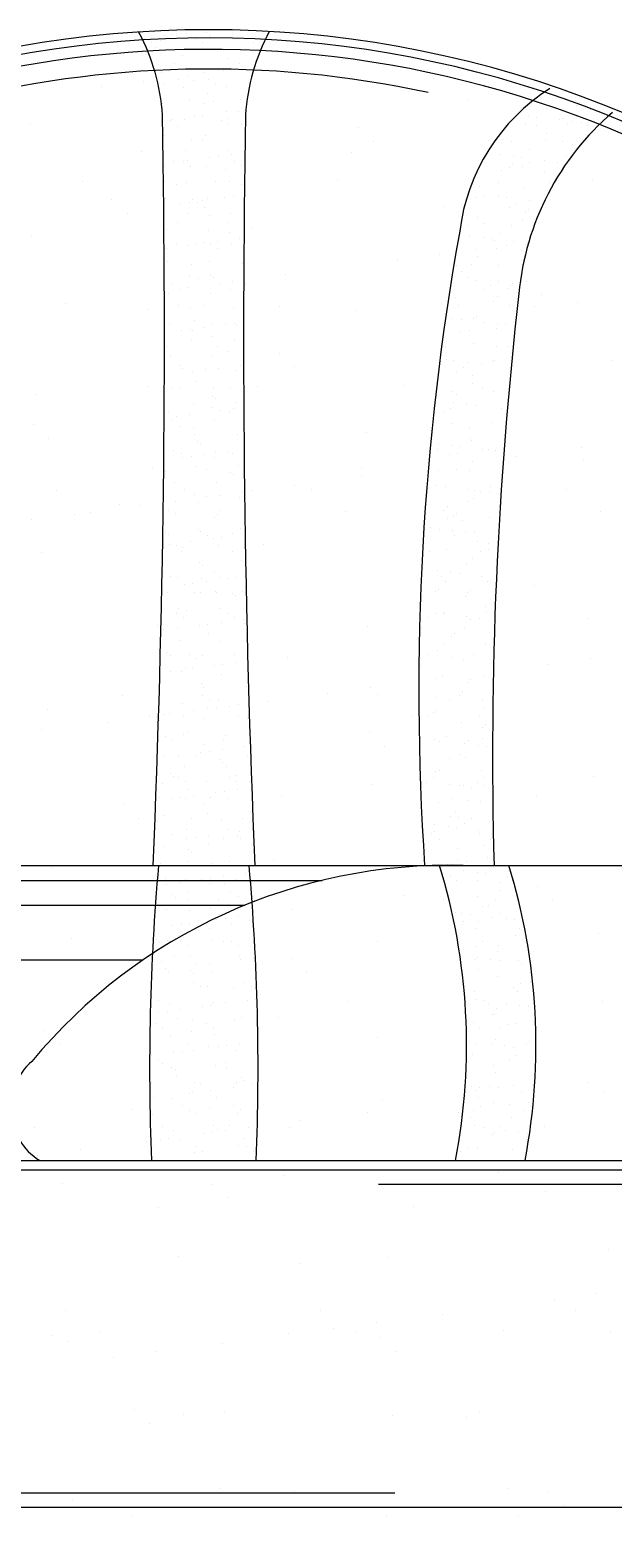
# Model space of a CAD drawing. Header units: inches. Extents: x 11 to 53.5, y 7.4 to 32.2.
# Drawn here: x 18.618 to 18.974, y 12.14 to 13.047 of the extents above; entities that cross this region are included whole.
import ezdxf

# ---------------------------------------------------------------- set-up
doc = ezdxf.new("R2010")
doc.units = ezdxf.units.IN
doc.header["$MEASUREMENT"] = 0
doc.layers.add('02', color=2, linetype='Continuous')
doc.layers.add('1', color=1, linetype='Continuous')

msp = doc.modelspace()

# ---------------------------------------------------------------- linework, layer by layer
at = {"layer": '02'}
for p, q in [((18.17009, 12.52777), (18.79609, 12.52777)), ((18.1619, 12.51262), (18.74902, 12.51262)), ((18.1541, 12.4793), (18.68698, 12.4793)), ((18.60722, 12.35106), (19.29438, 12.35106)), ((18.83063, 12.34236), (19.29401, 12.34236)), ((18.15868, 12.15389), (18.84061, 12.15389)), ((18.1589, 12.1452), (19.28893, 12.1452))]:
    msp.add_line(p, q, dxfattribs=at)
for points in [[(19.11695, 12.91213, 0.355471), (18.29586, 12.87899, -0.085847), (18.01159, 12.71482)], [(18.68413, 13.04564, -0.106901), (18.69844, 12.99489, -0.015116), (18.69276, 12.53686, 28.934268)], [(18.76389, 13.04597, 0.107675), (18.7494, 12.99489, 0.015116), (18.75507, 12.53686, -28.934268)], [(18.99434, 12.97681, 0.296195), (18.30052, 12.87376, -0.068287), (18.10171, 12.74615, 0.063795), (18.06462, 12.71884, 0.169115), (18.06116, 12.71264, 1.144884)], [(18.86078, 13.00865, 0.238613), (18.30852, 12.86481, -0.058973), (18.14646, 12.75566, 0.063735), (18.09421, 12.7116, 0.122898), (18.08741, 12.69909, -22.802432)], [(18.93509, 13.01113, 0.222518), (18.88011, 12.924, 0.061223), (18.85871, 12.53686)], [(18.9734, 12.99655, 0.19487), (18.91627, 12.88593, 0.035618), (18.90112, 12.53686, -15.473081)], [(18.88233, 12.53686, 0.23036), (18.61894, 12.41724, 0.508812), (18.62372, 12.35686, 0.509354)]]:
    msp.add_lwpolyline(points, format="xyb", dxfattribs=at)
for centre, radius, start, end in [((20.13594, 12.41212), 1.44511, 175.04816, 182.1915), ((17.3119, 12.41212), 1.44511, 357.8085, 4.95184), ((18.51144, 12.42716), 0.37285, 349.13136, 17.11651), ((18.55384, 12.42716), 0.37285, 349.13136, 17.11053)]:
    msp.add_arc(centre, radius, start, end, dxfattribs=at)
at = {"layer": '1'}
for p, q in [((18.68523, 13.04539), (18.68523, 13.04539)), ((18.68756, 13.04163), (18.68756, 13.04163)), ((18.69741, 13.04044), (18.69741, 13.04044)), ((18.69974, 13.04322), (18.69974, 13.04322)), ((18.70494, 13.0439), (18.70494, 13.0439)), ((18.71307, 13.04497), (18.71307, 13.04497)), ((18.7187, 13.04169), (18.7187, 13.04169)), ((18.72525, 13.04505), (18.72525, 13.04505)), ((18.72665, 13.04676), (18.72665, 13.04676)), ((18.72709, 13.04336), (18.72709, 13.04336)), ((18.74984, 13.04175), (18.74984, 13.04175)), ((18.75, 13.04129), (18.75, 13.04129)), ((18.69177, 13.03895), (18.69177, 13.03895)), ((18.69519, 13.03627), (18.69519, 13.03627)), ((18.69703, 13.03458), (18.69703, 13.03458)), ((18.71094, 13.03107), (18.71094, 13.03107)), ((18.72292, 13.039), (18.72292, 13.039)), ((18.73579, 13.03539), (18.73579, 13.03539)), ((18.75406, 13.03906), (18.75406, 13.03906)), ((18.76839, 13.03308), (18.76839, 13.03308)), ((18.82183, 13.0334), (18.82183, 13.0334)), ((18.70573, 13.02661), (18.70573, 13.02661)), ((18.73587, 13.02208), (18.73587, 13.02208)), ((18.7381, 13.02933), (18.7381, 13.02933)), ((18.74575, 13.02627), (18.74575, 13.02627)), ((18.74759, 13.02458), (18.74759, 13.02458)), ((18.79581, 13.02997), (18.79581, 13.02997)), ((18.88151, 13.02369), (18.88151, 13.02369)), ((18.68724, 13.01568), (18.68724, 13.01568)), ((18.69537, 13.01675), (18.69537, 13.01675)), ((18.69804, 13.02117), (18.69804, 13.02117)), ((18.69985, 13.01391), (18.69985, 13.01391)), ((18.70872, 13.01671), (18.70872, 13.01671)), ((18.71416, 13.01923), (18.71416, 13.01923)), ((18.71753, 13.0158), (18.71753, 13.0158)), ((18.72362, 13.02105), (18.72362, 13.02105)), ((18.72677, 13.01665), (18.72677, 13.01665)), ((18.73099, 13.01396), (18.73099, 13.01396)), ((18.86442, 13.01699), (18.86442, 13.01699)), ((18.66122, 13.01226), (18.66122, 13.01226)), ((18.71157, 13.0118), (18.71157, 13.0118)), ((18.71503, 13.00424), (18.71503, 13.00424)), ((18.72623, 13.00783), (18.72623, 13.00783)), ((18.73774, 13.01213), (18.73774, 13.01213)), ((18.74617, 13.00429), (18.74617, 13.00429)), ((18.88551, 13.00356), (18.88551, 13.00356)), ((18.95079, 13.00384), (18.95079, 13.00384)), ((18.69867, 13.0019), (18.69867, 13.0019)), ((18.72338, 12.99455), (18.72338, 12.99455)), ((18.72425, 13.00178), (18.72425, 13.00178)), ((18.7298, 13.00327), (18.7298, 13.00327)), ((18.73802, 12.99702), (18.73802, 12.99702)), ((18.74509, 12.99741), (18.74509, 12.99741)), ((18.9221, 12.99442), (18.9221, 12.99442)), ((18.93287, 12.9992), (18.93287, 12.9992)), ((18.95167, 13.0007), (18.95167, 13.0007)), ((18.95351, 13.00239), (18.95351, 13.00239)), ((18.95988, 12.99823), (18.95988, 12.99823)), ((18.61808, 12.98919), (18.61808, 12.98919)), ((18.70371, 12.99155), (18.70371, 12.99155)), ((18.70459, 12.99207), (18.70459, 12.99207)), ((18.70796, 12.98824), (18.70796, 12.98824)), ((18.7122, 12.99253), (18.7122, 12.99253)), ((18.71818, 12.99386), (18.71818, 12.99386)), ((18.73485, 12.99161), (18.73485, 12.99161)), ((18.73837, 12.99286), (18.73837, 12.99286)), ((18.73907, 12.98892), (18.73907, 12.98892)), ((18.74672, 12.98905), (18.74672, 12.98905)), ((18.81816, 12.98748), (18.81816, 12.98748)), ((18.92018, 12.98919), (18.92018, 12.98919)), ((18.92676, 12.98853), (18.92676, 12.98853)), ((18.9273, 12.99373), (18.9273, 12.99373)), ((18.94089, 12.99195), (18.94089, 12.99195)), ((18.94297, 12.99273), (18.94297, 12.99273)), ((18.94576, 12.98931), (18.94576, 12.98931)), ((18.94902, 12.99087), (18.94902, 12.99087)), ((18.95422, 12.99019), (18.95422, 12.99019)), ((18.9579, 12.98847), (18.9579, 12.98847)), ((18.96211, 12.99116), (18.96211, 12.99116)), ((18.6993, 12.98264), (18.6993, 12.98264)), ((18.71666, 12.98027), (18.71666, 12.98027)), ((18.72311, 12.97919), (18.72311, 12.97919)), ((18.72488, 12.98251), (18.72488, 12.98251)), ((18.82737, 12.97903), (18.82737, 12.97903)), ((18.90606, 12.98027), (18.90606, 12.98027)), ((18.91157, 12.97885), (18.91157, 12.97885)), ((18.93224, 12.97993), (18.93224, 12.97993)), ((18.93301, 12.98361), (18.93301, 12.98361)), ((18.94272, 12.9788), (18.94272, 12.9788)), ((18.94912, 12.97681), (18.94912, 12.97681)), ((18.68617, 12.97256), (18.68617, 12.97256)), ((18.71283, 12.97326), (18.71283, 12.97326)), ((18.71381, 12.9674), (18.71381, 12.9674)), ((18.7274, 12.96918), (18.7274, 12.96918)), ((18.7326, 12.96987), (18.7326, 12.96987)), ((18.739, 12.97359), (18.739, 12.97359)), ((18.74073, 12.97094), (18.74073, 12.97094)), ((18.81408, 12.97195), (18.81408, 12.97195)), ((18.90475, 12.97081), (18.90475, 12.97081)), ((18.91288, 12.96974), (18.91288, 12.96974)), ((18.91808, 12.96906), (18.91808, 12.96906)), ((18.92247, 12.97395), (18.92247, 12.97395)), ((18.93167, 12.96727), (18.93167, 12.96727)), ((18.94513, 12.97004), (18.94513, 12.97004)), ((18.69993, 12.96337), (18.69993, 12.96337)), ((18.70568, 12.96633), (18.70568, 12.96633)), ((18.71179, 12.96651), (18.71179, 12.96651)), ((18.716, 12.96382), (18.716, 12.96382)), ((18.72551, 12.96325), (18.72551, 12.96325)), ((18.73716, 12.96149), (18.73716, 12.96149)), ((18.74293, 12.96657), (18.74293, 12.96657)), ((18.74714, 12.96388), (18.74714, 12.96388)), ((18.90543, 12.961), (18.90543, 12.961)), ((18.91067, 12.96314), (18.91067, 12.96314)), ((18.91252, 12.96483), (18.91252, 12.96483)), ((18.91868, 12.96349), (18.91868, 12.96349)), ((18.9229, 12.96617), (18.9229, 12.96617)), ((18.93161, 12.96067), (18.93161, 12.96067)), ((18.9398, 12.9662), (18.9398, 12.9662)), ((18.945, 12.96551), (18.945, 12.96551)), ((18.65, 12.95463), (18.65, 12.95463)), ((18.70004, 12.9541), (18.70004, 12.9541)), ((18.7071, 12.95271), (18.7071, 12.95271)), ((18.71346, 12.95399), (18.71346, 12.95399)), ((18.73118, 12.95415), (18.73118, 12.95415)), ((18.73963, 12.95433), (18.73963, 12.95433)), ((18.74711, 12.95237), (18.74711, 12.95237)), ((18.80571, 12.95492), (18.80571, 12.95492)), ((18.89191, 12.95162), (18.89191, 12.95162)), ((18.9035, 12.95381), (18.9035, 12.95381)), ((18.91892, 12.95065), (18.91892, 12.95065)), ((18.93464, 12.95376), (18.93464, 12.95376)), ((18.96141, 12.9552), (18.96141, 12.9552)), ((18.66785, 12.94359), (18.66785, 12.94359)), ((18.70056, 12.9441), (18.70056, 12.9441)), ((18.7097, 12.94096), (18.7097, 12.94096)), ((18.7149, 12.94165), (18.7149, 12.94165)), ((18.71705, 12.94359), (18.71705, 12.94359)), ((18.71986, 12.94147), (18.71986, 12.94147)), ((18.72303, 12.94272), (18.72303, 12.94272)), ((18.72614, 12.94398), (18.72614, 12.94398)), ((18.73662, 12.94451), (18.73662, 12.94451)), ((18.74182, 12.94519), (18.74182, 12.94519)), ((18.88368, 12.94119), (18.88368, 12.94119)), ((18.89018, 12.94436), (18.89018, 12.94436)), ((18.89553, 12.94613), (18.89553, 12.94613)), ((18.90366, 12.94506), (18.90366, 12.94506)), ((18.90886, 12.94438), (18.90886, 12.94438)), ((18.91482, 12.94113), (18.91482, 12.94113)), ((18.92245, 12.94259), (18.92245, 12.94259)), ((18.93098, 12.9414), (18.93098, 12.9414)), ((18.93204, 12.94639), (18.93204, 12.94639)), ((18.67707, 12.93515), (18.67707, 12.93515)), ((18.71409, 12.93472), (18.71409, 12.93472)), ((18.72408, 12.93878), (18.72408, 12.93878)), ((18.72759, 12.93393), (18.72759, 12.93393)), ((18.74026, 12.93506), (18.74026, 12.93506)), ((18.87087, 12.93917), (18.87087, 12.93917)), ((18.89128, 12.93236), (18.89128, 12.93236)), ((18.9106, 12.93844), (18.9106, 12.93844)), ((18.91829, 12.93138), (18.91829, 12.93138)), ((18.92024, 12.93558), (18.92024, 12.93558)), ((18.92208, 12.93727), (18.92208, 12.93727)), ((18.70119, 12.92483), (18.70119, 12.92483)), ((18.70812, 12.92906), (18.70812, 12.92906)), ((18.72677, 12.92471), (18.72677, 12.92471)), ((18.73926, 12.92911), (18.73926, 12.92911)), ((18.73939, 12.92312), (18.73939, 12.92312)), ((18.75378, 12.92568), (18.75378, 12.92568)), ((18.88466, 12.92735), (18.88466, 12.92735)), ((18.89542, 12.92877), (18.89542, 12.92877)), ((18.90417, 12.92246), (18.90417, 12.92246)), ((18.91154, 12.92761), (18.91154, 12.92761)), ((18.61874, 12.92082), (18.61874, 12.92082)), ((18.70101, 12.91369), (18.70101, 12.91369)), ((18.70749, 12.91603), (18.70749, 12.91603)), ((18.71472, 12.91546), (18.71472, 12.91546)), ((18.71892, 12.91629), (18.71892, 12.91629)), ((18.72412, 12.91697), (18.72412, 12.91697)), ((18.72794, 12.91643), (18.72794, 12.91643)), ((18.73216, 12.91374), (18.73216, 12.91374)), ((18.73225, 12.91804), (18.73225, 12.91804)), ((18.74089, 12.91579), (18.74089, 12.91579)), ((18.74584, 12.91983), (18.74584, 12.91983)), ((18.74809, 12.91515), (18.74809, 12.91515)), ((18.88631, 12.92146), (18.88631, 12.92146)), ((18.89065, 12.91309), (18.89065, 12.91309)), ((18.89444, 12.92039), (18.89444, 12.92039)), ((18.89964, 12.9197), (18.89964, 12.9197)), ((18.90159, 12.91849), (18.90159, 12.91849)), ((18.90253, 12.9134), (18.90253, 12.9134)), ((18.90858, 12.91536), (18.90858, 12.91536)), ((18.91323, 12.91791), (18.91323, 12.91791)), ((18.92136, 12.91684), (18.92136, 12.91684)), ((18.70182, 12.90556), (18.70182, 12.90556)), ((18.7162, 12.90401), (18.7162, 12.90401)), ((18.7274, 12.90544), (18.7274, 12.90544)), ((18.74734, 12.90407), (18.74734, 12.90407)), ((18.84191, 12.90659), (18.84191, 12.90659)), ((18.86793, 12.91001), (18.86793, 12.91001)), ((18.88735, 12.90373), (18.88735, 12.90373)), ((18.89104, 12.90883), (18.89104, 12.90883)), ((18.91766, 12.91211), (18.91766, 12.91211)), ((18.91849, 12.90368), (18.91849, 12.90368)), ((18.71535, 12.89619), (18.71535, 12.89619)), ((18.72057, 12.89529), (18.72057, 12.89529)), ((18.72798, 12.89725), (18.72798, 12.89725)), ((18.72982, 12.89556), (18.72982, 12.89556)), ((18.77399, 12.89764), (18.77399, 12.89764)), ((18.87709, 12.89678), (18.87709, 12.89678)), ((18.87796, 12.90307), (18.87796, 12.90307)), ((18.88109, 12.89971), (18.88109, 12.89971)), ((18.88522, 12.89571), (18.88522, 12.89571)), ((18.90354, 12.9032), (18.90354, 12.9032)), ((18.69976, 12.88679), (18.69976, 12.88679)), ((18.70245, 12.8863), (18.70245, 12.8863)), ((18.70487, 12.89133), (18.70487, 12.89133)), ((18.70909, 12.88865), (18.70909, 12.88865)), ((18.71455, 12.88982), (18.71455, 12.88982)), ((18.72803, 12.88617), (18.72803, 12.88617)), ((18.73334, 12.89229), (18.73334, 12.89229)), ((18.74023, 12.8887), (18.74023, 12.8887)), ((18.74147, 12.89336), (18.74147, 12.89336)), ((18.7491, 12.8915), (18.7491, 12.8915)), ((18.89002, 12.89382), (18.89002, 12.89382)), ((18.89445, 12.88836), (18.89445, 12.88836)), ((18.89867, 12.89105), (18.89867, 12.89105)), ((18.90401, 12.89323), (18.90401, 12.89323)), ((18.90931, 12.88924), (18.90931, 12.88924)), ((18.91115, 12.89093), (18.91115, 12.89093)), ((18.91214, 12.89216), (18.91214, 12.89216)), ((18.92064, 12.89357), (18.92064, 12.89357)), ((18.6394, 12.87993), (18.6394, 12.87993)), ((18.70846, 12.87882), (18.70846, 12.87882)), ((18.71597, 12.87692), (18.71597, 12.87692)), ((18.72427, 12.87897), (18.72427, 12.87897)), ((18.74215, 12.87725), (18.74215, 12.87725)), ((18.77018, 12.87807), (18.77018, 12.87807)), ((18.87733, 12.8838), (18.87733, 12.8838)), ((18.87927, 12.87869), (18.87927, 12.87869)), ((18.90061, 12.88127), (18.90061, 12.88127)), ((18.90291, 12.88393), (18.90291, 12.88393)), ((18.91041, 12.87863), (18.91041, 12.87863)), ((18.92589, 12.87835), (18.92589, 12.87835)), ((18.92985, 12.88512), (18.92985, 12.88512)), ((18.95227, 12.88047), (18.95227, 12.88047)), ((18.68932, 12.87622), (18.68932, 12.87622)), ((18.71842, 12.86969), (18.71842, 12.86969)), ((18.74256, 12.86762), (18.74256, 12.86762)), ((18.81723, 12.87561), (18.81723, 12.87561)), ((18.876, 12.87103), (18.876, 12.87103)), ((18.8812, 12.87034), (18.8812, 12.87034)), ((18.88881, 12.87046), (18.88881, 12.87046)), ((18.89065, 12.87215), (18.89065, 12.87215)), ((18.89479, 12.86856), (18.89479, 12.86856)), ((18.90292, 12.86749), (18.90292, 12.86749)), ((18.70308, 12.86703), (18.70308, 12.86703)), ((18.71044, 12.86339), (18.71044, 12.86339)), ((18.71564, 12.86407), (18.71564, 12.86407)), ((18.71717, 12.8636), (18.71717, 12.8636)), ((18.72377, 12.86514), (18.72377, 12.86514)), ((18.72866, 12.8669), (18.72866, 12.8669)), ((18.72896, 12.86003), (18.72896, 12.86003)), ((18.73736, 12.86693), (18.73736, 12.86693)), ((18.74409, 12.86635), (18.74409, 12.86635)), ((18.88011, 12.86249), (18.88011, 12.86249)), ((18.88637, 12.86332), (18.88637, 12.86332)), ((18.90228, 12.86466), (18.90228, 12.86466)), ((18.90812, 12.8668), (18.90812, 12.8668)), ((18.70121, 12.85388), (18.70121, 12.85388)), ((18.7166, 12.85765), (18.7166, 12.85765)), ((18.73235, 12.85393), (18.73235, 12.85393)), ((18.73891, 12.85091), (18.73891, 12.85091)), ((18.74278, 12.85799), (18.74278, 12.85799)), ((18.77033, 12.84969), (18.77033, 12.84969)), ((18.87016, 12.85337), (18.87016, 12.85337)), ((18.87119, 12.85365), (18.87119, 12.85365)), ((18.88876, 12.85528), (18.88876, 12.85528)), ((18.90233, 12.85359), (18.90233, 12.85359)), ((18.91017, 12.85371), (18.91017, 12.85371)), ((18.70371, 12.84776), (18.70371, 12.84776)), ((18.70885, 12.84214), (18.70885, 12.84214)), ((18.7107, 12.84045), (18.7107, 12.84045)), ((18.72929, 12.84764), (18.72929, 12.84764)), ((18.73299, 12.84046), (18.73299, 12.84046)), ((18.74658, 12.84225), (18.74658, 12.84225)), ((18.77955, 12.84124), (18.77955, 12.84124)), ((18.87198, 12.84567), (18.87198, 12.84567)), ((18.87607, 12.84527), (18.87607, 12.84527)), ((18.88252, 12.84097), (18.88252, 12.84097)), ((18.88557, 12.84388), (18.88557, 12.84388)), ((18.8937, 12.84281), (18.8937, 12.84281)), ((18.90022, 12.84459), (18.90022, 12.84459)), ((18.90165, 12.84539), (18.90165, 12.84539)), ((18.97335, 12.84526), (18.97335, 12.84526)), ((18.71723, 12.83838), (18.71723, 12.83838)), ((18.71939, 12.83248), (18.71939, 12.83248)), ((18.72486, 12.83939), (18.72486, 12.83939)), ((18.74341, 12.83872), (18.74341, 12.83872)), ((18.8783, 12.83828), (18.8783, 12.83828)), ((18.88813, 12.83601), (18.88813, 12.83601)), ((18.62189, 12.82448), (18.62189, 12.82448)), ((18.69038, 12.82943), (18.69038, 12.82943)), ((18.70434, 12.82849), (18.70434, 12.82849)), ((18.70928, 12.82883), (18.70928, 12.82883)), ((18.72935, 12.82335), (18.72935, 12.82335)), ((18.72992, 12.82837), (18.72992, 12.82837)), ((18.74042, 12.82889), (18.74042, 12.82889)), ((18.75693, 12.82934), (18.75693, 12.82934)), ((18.84609, 12.82971), (18.84609, 12.82971)), ((18.87544, 12.826), (18.87544, 12.826)), ((18.87788, 12.82412), (18.87788, 12.82412)), ((18.88781, 12.83101), (18.88781, 12.83101)), ((18.89426, 12.82855), (18.89426, 12.82855)), ((18.90102, 12.82612), (18.90102, 12.82612)), ((18.70218, 12.81347), (18.70218, 12.81347)), ((18.71786, 12.81911), (18.71786, 12.81911)), ((18.7291, 12.81621), (18.7291, 12.81621)), ((18.73119, 12.82167), (18.73119, 12.82167)), ((18.73408, 12.81472), (18.73408, 12.81472)), ((18.73989, 12.81369), (18.73989, 12.81369)), ((18.74221, 12.81579), (18.74221, 12.81579)), ((18.74404, 12.81945), (18.74404, 12.81945)), ((18.87022, 12.81324), (18.87022, 12.81324)), ((18.87444, 12.81593), (18.87444, 12.81593)), ((18.87635, 12.8192), (18.87635, 12.8192)), ((18.88448, 12.81813), (18.88448, 12.81813)), ((18.88968, 12.81745), (18.88968, 12.81745)), ((18.90558, 12.81587), (18.90558, 12.81587)), ((18.62003, 12.8058), (18.62003, 12.8058)), ((18.70497, 12.80922), (18.70497, 12.80922)), ((18.70717, 12.81117), (18.70717, 12.81117)), ((18.70983, 12.80492), (18.70983, 12.80492)), ((18.7153, 12.81224), (18.7153, 12.81224)), ((18.73055, 12.8091), (18.73055, 12.8091)), ((18.87481, 12.80673), (18.87481, 12.80673)), ((18.89924, 12.80737), (18.89924, 12.80737)), ((18.62924, 12.79736), (18.62924, 12.79736)), ((18.71736, 12.80379), (18.71736, 12.80379)), ((18.71849, 12.79985), (18.71849, 12.79985)), ((18.71978, 12.7958), (18.71978, 12.7958)), ((18.74467, 12.80018), (18.74467, 12.80018)), ((18.82305, 12.80138), (18.82305, 12.80138)), ((18.88618, 12.80351), (18.88618, 12.80351)), ((18.88687, 12.79748), (18.88687, 12.79748)), ((18.88745, 12.79656), (18.88745, 12.79656)), ((18.7056, 12.78995), (18.7056, 12.78995)), ((18.71025, 12.78842), (18.71025, 12.78842)), ((18.71118, 12.78581), (18.71118, 12.78581)), ((18.71639, 12.78649), (18.71639, 12.78649)), ((18.72163, 12.79411), (18.72163, 12.79411)), ((18.72452, 12.78756), (18.72452, 12.78756)), ((18.73033, 12.78614), (18.73033, 12.78614)), ((18.73118, 12.78983), (18.73118, 12.78983)), ((18.7381, 12.78935), (18.7381, 12.78935)), ((18.7414, 12.78848), (18.7414, 12.78848)), ((18.86215, 12.7882), (18.86215, 12.7882)), ((18.86636, 12.79088), (18.86636, 12.79088)), ((18.86713, 12.79452), (18.86713, 12.79452)), ((18.87418, 12.78746), (18.87418, 12.78746)), ((18.87526, 12.79345), (18.87526, 12.79345)), ((18.87875, 12.78859), (18.87875, 12.78859)), ((18.88046, 12.79277), (18.88046, 12.79277)), ((18.89404, 12.79098), (18.89404, 12.79098)), ((18.8975, 12.79083), (18.8975, 12.79083)), ((18.90217, 12.78991), (18.90217, 12.78991)), ((18.91403, 12.78662), (18.91403, 12.78662)), ((18.95468, 12.79198), (18.95468, 12.79198)), ((18.69247, 12.77988), (18.69247, 12.77988)), ((18.70027, 12.77736), (18.70027, 12.77736)), ((18.71912, 12.78058), (18.71912, 12.78058)), ((18.72544, 12.77875), (18.72544, 12.77875)), ((18.74028, 12.77702), (18.74028, 12.77702)), ((18.7453, 12.78091), (18.7453, 12.78091)), ((18.82038, 12.77927), (18.82038, 12.77927)), ((18.86695, 12.77778), (18.86695, 12.77778)), ((18.87811, 12.77847), (18.87811, 12.77847)), ((18.88624, 12.77821), (18.88624, 12.77821)), ((18.88801, 12.7832), (18.88801, 12.7832)), ((18.95542, 12.78413), (18.95542, 12.78413)), ((18.70623, 12.77069), (18.70623, 12.77069)), ((18.73181, 12.77056), (18.73181, 12.77056)), ((18.74212, 12.77533), (18.74212, 12.77533)), ((18.77944, 12.7689), (18.77944, 12.7689)), ((18.82009, 12.77426), (18.82009, 12.77426)), ((18.86604, 12.76878), (18.86604, 12.76878)), ((18.87124, 12.76809), (18.87124, 12.76809)), ((18.89913, 12.76832), (18.89913, 12.76832)), ((18.63377, 12.76601), (18.63377, 12.76601)), ((18.70682, 12.75934), (18.70682, 12.75934)), ((18.71206, 12.76655), (18.71206, 12.76655)), ((18.71833, 12.76338), (18.71833, 12.76338)), ((18.72076, 12.75858), (18.72076, 12.75858)), ((18.72561, 12.76182), (18.72561, 12.76182)), ((18.73374, 12.76289), (18.73374, 12.76289)), ((18.74593, 12.76164), (18.74593, 12.76164)), ((18.74732, 12.76468), (18.74732, 12.76468)), ((18.75342, 12.76548), (18.75342, 12.76548)), ((18.78948, 12.7663), (18.78948, 12.7663)), ((18.85944, 12.75928), (18.85944, 12.75928)), ((18.88482, 12.7663), (18.88482, 12.7663)), ((18.88561, 12.75894), (18.88561, 12.75894)), ((18.88831, 12.76103), (18.88831, 12.76103)), ((18.88943, 12.76579), (18.88943, 12.76579)), ((18.89295, 12.76523), (18.89295, 12.76523)), ((18.89816, 12.76455), (18.89816, 12.76455)), ((18.94519, 12.76658), (18.94519, 12.76658)), ((18.64485, 12.75119), (18.64485, 12.75119)), ((18.65486, 12.75258), (18.65486, 12.75258)), ((18.67274, 12.7575), (18.67274, 12.7575)), ((18.6855, 12.75654), (18.6855, 12.75654)), ((18.70237, 12.75366), (18.70237, 12.75366)), ((18.70686, 12.75142), (18.70686, 12.75142)), ((18.73071, 12.74946), (18.73071, 12.74946)), ((18.73244, 12.7513), (18.73244, 12.7513)), ((18.73351, 12.75371), (18.73351, 12.75371)), ((18.81056, 12.75286), (18.81056, 12.75286)), ((18.87003, 12.75343), (18.87003, 12.75343)), ((18.87281, 12.75578), (18.87281, 12.75578)), ((18.87651, 12.75022), (18.87651, 12.75022)), ((18.87836, 12.75191), (18.87836, 12.75191)), ((18.96627, 12.75315), (18.96627, 12.75315)), ((18.61883, 12.74776), (18.61883, 12.74776)), ((18.70065, 12.74068), (18.70065, 12.74068)), ((18.72038, 12.74204), (18.72038, 12.74204)), ((18.72219, 12.74103), (18.72219, 12.74103)), ((18.74656, 12.74238), (18.74656, 12.74238)), ((18.86202, 12.74341), (18.86202, 12.74341)), ((18.86781, 12.74225), (18.86781, 12.74225)), ((18.87292, 12.74893), (18.87292, 12.74893)), ((18.8756, 12.74162), (18.8756, 12.74162)), ((18.88203, 12.74733), (18.88203, 12.74733)), ((18.88373, 12.74055), (18.88373, 12.74055)), ((18.8985, 12.74905), (18.8985, 12.74905)), ((18.7025, 12.73899), (18.7025, 12.73899)), ((18.7027, 12.73291), (18.7027, 12.73291)), ((18.70749, 12.73215), (18.70749, 12.73215)), ((18.71604, 12.73467), (18.71604, 12.73467)), ((18.72641, 12.73834), (18.72641, 12.73834)), ((18.72962, 12.73645), (18.72962, 12.73645)), ((18.73307, 12.73203), (18.73307, 12.73203)), ((18.73483, 12.73714), (18.73483, 12.73714)), ((18.74126, 12.7398), (18.74126, 12.7398)), ((18.76008, 12.733), (18.76008, 12.733)), ((18.85786, 12.73313), (18.85786, 12.73313)), ((18.85881, 12.74001), (18.85881, 12.74001)), ((18.87713, 12.73806), (18.87713, 12.73806)), ((18.88894, 12.73987), (18.88894, 12.73987)), ((18.89096, 12.73467), (18.89096, 12.73467)), ((18.89788, 12.73348), (18.89788, 12.73348)), ((18.62504, 12.72813), (18.62504, 12.72813)), ((18.71045, 12.72861), (18.71045, 12.72861)), ((18.7112, 12.73102), (18.7112, 12.73102)), ((18.74159, 12.72867), (18.74159, 12.72867)), ((18.74719, 12.72311), (18.74719, 12.72311)), ((18.86195, 12.72839), (18.86195, 12.72839)), ((18.87229, 12.72966), (18.87229, 12.72966)), ((18.88792, 12.72435), (18.88792, 12.72435)), ((18.89309, 12.72833), (18.89309, 12.72833)), ((18.89787, 12.72978), (18.89787, 12.72978)), ((18.69912, 12.71593), (18.69912, 12.71593)), ((18.70334, 12.71324), (18.70334, 12.71324)), ((18.72115, 12.7219), (18.72115, 12.7219)), ((18.72299, 12.72021), (18.72299, 12.72021)), ((18.73027, 12.71599), (18.73027, 12.71599)), ((18.85818, 12.72074), (18.85818, 12.72074)), ((18.86638, 12.71695), (18.86638, 12.71695)), ((18.87451, 12.71588), (18.87451, 12.71588)), ((18.87972, 12.71519), (18.87972, 12.71519)), ((18.88435, 12.72041), (18.88435, 12.72041)), ((18.8933, 12.7134), (18.8933, 12.7134)), ((18.69834, 12.70644), (18.69834, 12.70644)), ((18.70812, 12.71288), (18.70812, 12.71288)), ((18.71192, 12.70823), (18.71192, 12.70823)), ((18.71713, 12.70892), (18.71713, 12.70892)), ((18.72251, 12.71189), (18.72251, 12.71189)), ((18.72526, 12.70999), (18.72526, 12.70999)), ((18.73076, 12.70422), (18.73076, 12.70422)), ((18.7337, 12.71276), (18.7337, 12.71276)), ((18.73884, 12.71178), (18.73884, 12.71178)), ((18.74405, 12.71246), (18.74405, 12.71246)), ((18.86743, 12.70557), (18.86743, 12.70557)), ((18.86906, 12.71302), (18.86906, 12.71302)), ((18.87166, 12.71039), (18.87166, 12.71039)), ((18.88647, 12.70451), (18.88647, 12.70451)), ((18.89724, 12.71051), (18.89724, 12.71051)), ((18.92553, 12.70747), (18.92553, 12.70747)), ((18.70163, 12.70346), (18.70163, 12.70346)), ((18.71852, 12.70357), (18.71852, 12.70357)), ((18.72164, 12.70351), (18.72164, 12.70351)), ((18.73172, 12.70345), (18.73172, 12.70345)), ((18.74165, 12.70312), (18.74165, 12.70312)), ((18.74349, 12.70143), (18.74349, 12.70143)), ((18.74782, 12.70384), (18.74782, 12.70384)), ((18.85688, 12.69591), (18.85688, 12.69591)), ((18.85755, 12.70147), (18.85755, 12.70147)), ((18.86558, 12.70388), (18.86558, 12.70388)), ((18.88372, 12.70114), (18.88372, 12.70114)), ((18.88502, 12.70329), (18.88502, 12.70329)), ((18.89564, 12.69511), (18.89564, 12.69511)), ((18.7072, 12.69089), (18.7072, 12.69089)), ((18.70875, 12.69361), (18.70875, 12.69361)), ((18.71142, 12.6882), (18.71142, 12.6882)), ((18.71343, 12.69265), (18.71343, 12.69265)), ((18.73433, 12.69349), (18.73433, 12.69349)), ((18.73834, 12.69095), (18.73834, 12.69095)), ((18.74256, 12.68826), (18.74256, 12.68826)), ((18.74806, 12.6871), (18.74806, 12.6871)), ((18.86098, 12.68798), (18.86098, 12.68798)), ((18.8652, 12.69066), (18.8652, 12.69066)), ((18.8705, 12.69051), (18.8705, 12.69051)), ((18.87103, 12.69112), (18.87103, 12.69112)), ((18.88408, 12.68873), (18.88408, 12.68873)), ((18.88694, 12.68714), (18.88694, 12.68714)), ((18.89221, 12.68766), (18.89221, 12.68766)), ((18.89661, 12.69124), (18.89661, 12.69124)), ((18.95857, 12.68779), (18.95857, 12.68779)), ((18.69562, 12.68354), (18.69562, 12.68354)), ((18.69943, 12.6807), (18.69943, 12.6807)), ((18.70756, 12.68177), (18.70756, 12.68177)), ((18.72114, 12.68355), (18.72114, 12.68355)), ((18.72635, 12.68424), (18.72635, 12.68424)), ((18.7266, 12.67853), (18.7266, 12.67853)), ((18.73448, 12.68531), (18.73448, 12.68531)), ((18.74845, 12.68457), (18.74845, 12.68457)), ((18.82353, 12.68292), (18.82353, 12.68292)), ((18.85692, 12.6822), (18.85692, 12.6822)), ((18.87694, 12.67825), (18.87694, 12.67825)), ((18.88309, 12.68187), (18.88309, 12.68187)), ((18.70938, 12.67434), (18.70938, 12.67434)), ((18.73392, 12.67387), (18.73392, 12.67387)), ((18.86645, 12.66835), (18.86645, 12.66835)), ((18.8704, 12.67185), (18.8704, 12.67185)), ((18.87515, 12.67633), (18.87515, 12.67633)), ((18.89598, 12.67198), (18.89598, 12.67198)), ((18.70202, 12.66678), (18.70202, 12.66678)), ((18.70386, 12.66509), (18.70386, 12.66509)), ((18.71528, 12.66585), (18.71528, 12.66585)), ((18.71949, 12.66316), (18.71949, 12.66316)), ((18.7229, 12.66497), (18.7229, 12.66497)), ((18.73036, 12.65888), (18.73036, 12.65888)), ((18.73557, 12.65956), (18.73557, 12.65956)), ((18.74262, 12.6659), (18.74262, 12.6659)), ((18.7437, 12.66063), (18.7437, 12.66063)), ((18.75064, 12.66322), (18.75064, 12.66322)), ((18.77522, 12.66359), (18.77522, 12.66359)), ((18.85629, 12.66293), (18.85629, 12.66293)), ((18.85649, 12.65923), (18.85649, 12.65923)), ((18.86128, 12.66584), (18.86128, 12.66584)), ((18.87486, 12.66405), (18.87486, 12.66405)), ((18.88246, 12.6626), (18.88246, 12.6626)), ((18.88826, 12.66557), (18.88826, 12.66557)), ((18.93411, 12.65981), (18.93411, 12.65981)), ((18.96013, 12.66324), (18.96013, 12.66324)), ((18.70345, 12.65533), (18.70345, 12.65533)), ((18.71001, 12.65508), (18.71001, 12.65508)), ((18.71256, 12.65712), (18.71256, 12.65712)), ((18.71678, 12.65709), (18.71678, 12.65709)), ((18.73468, 12.65349), (18.73468, 12.65349)), ((18.86619, 12.65087), (18.86619, 12.65087)), ((18.86977, 12.65259), (18.86977, 12.65259)), ((18.88656, 12.65046), (18.88656, 12.65046)), ((18.89535, 12.65271), (18.89535, 12.65271)), ((18.67415, 12.64081), (18.67415, 12.64081)), ((18.72252, 12.648), (18.72252, 12.648)), ((18.72335, 12.64081), (18.72335, 12.64081)), ((18.72353, 12.6457), (18.72353, 12.6457)), ((18.74971, 12.64603), (18.74971, 12.64603)), ((18.79952, 12.64209), (18.79952, 12.64209)), ((18.82554, 12.64552), (18.82554, 12.64552)), ((18.82986, 12.64109), (18.82986, 12.64109)), ((18.85566, 12.64367), (18.85566, 12.64367)), ((18.88019, 12.64053), (18.88019, 12.64053)), ((18.88183, 12.64333), (18.88183, 12.64333)), ((18.88471, 12.64877), (18.88471, 12.64877)), ((18.62819, 12.63179), (18.62819, 12.63179)), ((18.69643, 12.63807), (18.69643, 12.63807)), ((18.71064, 12.63581), (18.71064, 12.63581)), ((18.726, 12.63241), (18.726, 12.63241)), ((18.72757, 12.63812), (18.72757, 12.63812)), ((18.7316, 12.63315), (18.7316, 12.63315)), ((18.73306, 12.63834), (18.73306, 12.63834)), ((18.73958, 12.6342), (18.73958, 12.6342)), ((18.74479, 12.63488), (18.74479, 12.63488)), ((18.76323, 12.63666), (18.76323, 12.63666)), ((18.86564, 12.63937), (18.86564, 12.63937)), ((18.86606, 12.63168), (18.86606, 12.63168)), ((18.87377, 12.6383), (18.87377, 12.6383)), ((18.89411, 12.63833), (18.89411, 12.63833)), ((18.89472, 12.63344), (18.89472, 12.63344)), ((18.66493, 12.62437), (18.66493, 12.62437)), ((18.69095, 12.6278), (18.69095, 12.6278)), ((18.69524, 12.62738), (18.69524, 12.62738)), ((18.69716, 12.62546), (18.69716, 12.62546)), ((18.69908, 12.62887), (18.69908, 12.62887)), ((18.703, 12.62956), (18.703, 12.62956)), ((18.71161, 12.62839), (18.71161, 12.62839)), ((18.71787, 12.63134), (18.71787, 12.63134)), ((18.72416, 12.62643), (18.72416, 12.62643)), ((18.74486, 12.62753), (18.74486, 12.62753)), ((18.75034, 12.62677), (18.75034, 12.62677)), ((18.85095, 12.62766), (18.85095, 12.62766)), ((18.86079, 12.62817), (18.86079, 12.62817)), ((18.86422, 12.62999), (18.86422, 12.62999)), ((18.8812, 12.62406), (18.8812, 12.62406)), ((18.89193, 12.62811), (18.89193, 12.62811)), ((18.89612, 12.6229), (18.89612, 12.6229)), ((18.62492, 12.61971), (18.62492, 12.61971)), ((18.70029, 12.61571), (18.70029, 12.61571)), ((18.71127, 12.61654), (18.71127, 12.61654)), ((18.71479, 12.61875), (18.71479, 12.61875)), ((18.73685, 12.61642), (18.73685, 12.61642)), ((18.82499, 12.61799), (18.82499, 12.61799)), ((18.85552, 12.62201), (18.85552, 12.62201)), ((18.85642, 12.61469), (18.85642, 12.61469)), ((18.86455, 12.61362), (18.86455, 12.61362)), ((18.87211, 12.61548), (18.87211, 12.61548)), ((18.89409, 12.61417), (18.89409, 12.61417)), ((18.89428, 12.62121), (18.89428, 12.62121)), ((18.70451, 12.61302), (18.70451, 12.61302)), ((18.72189, 12.60598), (18.72189, 12.60598)), ((18.72349, 12.61078), (18.72349, 12.61078)), ((18.72709, 12.60666), (18.72709, 12.60666)), ((18.73522, 12.60773), (18.73522, 12.60773)), ((18.73565, 12.61308), (18.73565, 12.61308)), ((18.7488, 12.60952), (18.7488, 12.60952)), ((18.8342, 12.60954), (18.8342, 12.60954)), ((18.86789, 12.6128), (18.86789, 12.6128)), ((18.88057, 12.6048), (18.88057, 12.6048)), ((18.88334, 12.61115), (18.88334, 12.61115)), ((18.88558, 12.61324), (18.88558, 12.61324)), ((18.89147, 12.61008), (18.89147, 12.61008)), ((18.89667, 12.60939), (18.89667, 12.60939)), ((18.70017, 12.60312), (18.70017, 12.60312)), ((18.7083, 12.60419), (18.7083, 12.60419)), ((18.7119, 12.59727), (18.7119, 12.59727)), ((18.71969, 12.60335), (18.71969, 12.60335)), ((18.73345, 12.60166), (18.73345, 12.60166)), ((18.73529, 12.59997), (18.73529, 12.59997)), ((18.73748, 12.59715), (18.73748, 12.59715)), ((18.75083, 12.60341), (18.75083, 12.60341)), ((18.87378, 12.60243), (18.87378, 12.60243)), ((18.88385, 12.60307), (18.88385, 12.60307)), ((18.69877, 12.5872), (18.69877, 12.5872)), ((18.70339, 12.59289), (18.70339, 12.59289)), ((18.70523, 12.5912), (18.70523, 12.5912)), ((18.70836, 12.59067), (18.70836, 12.59067)), ((18.71258, 12.58798), (18.71258, 12.58798)), ((18.72542, 12.5879), (18.72542, 12.5879)), ((18.73951, 12.59073), (18.73951, 12.59073)), ((18.74372, 12.58804), (18.74372, 12.58804)), ((18.74399, 12.592), (18.74399, 12.592)), ((18.7516, 12.58823), (18.7516, 12.58823)), ((18.82668, 12.58658), (18.82668, 12.58658)), ((18.85982, 12.58776), (18.85982, 12.58776)), ((18.86404, 12.59044), (18.86404, 12.59044)), ((18.86508, 12.59446), (18.86508, 12.59446)), ((18.86788, 12.59478), (18.86788, 12.59478)), ((18.87412, 12.58647), (18.87412, 12.58647)), ((18.89096, 12.5877), (18.89096, 12.5877)), ((18.89346, 12.5949), (18.89346, 12.5949)), ((18.89518, 12.59039), (18.89518, 12.59039)), ((18.96172, 12.59145), (18.96172, 12.59145)), ((18.69662, 12.57825), (18.69662, 12.57825)), ((18.70419, 12.57776), (18.70419, 12.57776)), ((18.70939, 12.57844), (18.70939, 12.57844)), ((18.71253, 12.578), (18.71253, 12.578)), ((18.71393, 12.58322), (18.71393, 12.58322)), ((18.71752, 12.57951), (18.71752, 12.57951)), ((18.72776, 12.57831), (18.72776, 12.57831)), ((18.73111, 12.5813), (18.73111, 12.5813)), ((18.73631, 12.58199), (18.73631, 12.58199)), ((18.73811, 12.57788), (18.73811, 12.57788)), ((18.74444, 12.58306), (18.74444, 12.58306)), ((18.77114, 12.57902), (18.77114, 12.57902)), ((18.87578, 12.57803), (18.87578, 12.57803)), ((18.87994, 12.58553), (18.87994, 12.58553)), ((18.88225, 12.5854), (18.88225, 12.5854)), ((18.88745, 12.58472), (18.88745, 12.58472)), ((18.89514, 12.58568), (18.89514, 12.58568)), ((18.92685, 12.5793), (18.92685, 12.5793)), ((18.67468, 12.5741), (18.67468, 12.5741)), ((18.72388, 12.5741), (18.72388, 12.5741)), ((18.72605, 12.56863), (18.72605, 12.56863)), ((18.75223, 12.56896), (18.75223, 12.56896)), ((18.86725, 12.57551), (18.86725, 12.57551)), ((18.8777, 12.56968), (18.8777, 12.56968)), ((18.88519, 12.57656), (18.88519, 12.57656)), ((18.89283, 12.57564), (18.89283, 12.57564)), ((18.6839, 12.56566), (18.6839, 12.56566)), ((18.69566, 12.56364), (18.69566, 12.56364)), ((18.69904, 12.56765), (18.69904, 12.56765)), ((18.71644, 12.56563), (18.71644, 12.56563)), ((18.73443, 12.56444), (18.73443, 12.56444)), ((18.74758, 12.56569), (18.74758, 12.56569)), ((18.7518, 12.563), (18.7518, 12.563)), ((18.8649, 12.56179), (18.8649, 12.56179)), ((18.87303, 12.56072), (18.87303, 12.56072)), ((18.87465, 12.5669), (18.87465, 12.5669)), ((18.87823, 12.56004), (18.87823, 12.56004)), ((18.87931, 12.56626), (18.87931, 12.56626)), ((18.88288, 12.56266), (18.88288, 12.56266)), ((18.8871, 12.56535), (18.8871, 12.56535)), ((18.70436, 12.55567), (18.70436, 12.55567)), ((18.71316, 12.55874), (18.71316, 12.55874)), ((18.71341, 12.55308), (18.71341, 12.55308)), ((18.71861, 12.55376), (18.71861, 12.55376)), ((18.72674, 12.55483), (18.72674, 12.55483)), ((18.73584, 12.55327), (18.73584, 12.55327)), ((18.73874, 12.55861), (18.73874, 12.55861)), ((18.74438, 12.55532), (18.74438, 12.55532)), ((18.74553, 12.55731), (18.74553, 12.55731)), ((18.74622, 12.55363), (18.74622, 12.55363)), ((18.75366, 12.55838), (18.75366, 12.55838)), ((18.86285, 12.55609), (18.86285, 12.55609)), ((18.86469, 12.55778), (18.86469, 12.55778)), ((18.8677, 12.55299), (18.8677, 12.55299)), ((18.89182, 12.55825), (18.89182, 12.55825)), ((18.8922, 12.55637), (18.8922, 12.55637)), ((18.89884, 12.55293), (18.89884, 12.55293)), ((18.69967, 12.54839), (18.69967, 12.54839)), ((18.71432, 12.54655), (18.71432, 12.54655)), ((18.71616, 12.54486), (18.71616, 12.54486)), ((18.72668, 12.54936), (18.72668, 12.54936)), ((18.75286, 12.54969), (18.75286, 12.54969)), ((18.87868, 12.54699), (18.87868, 12.54699)), ((18.89475, 12.549), (18.89475, 12.549)), ((18.89726, 12.54199), (18.89726, 12.54199)), ((18.1916, 12.53686), (19.25624, 12.53686)), ((18.63134, 12.53545), (18.63134, 12.53545)), ((18.69338, 12.54053), (18.69338, 12.54053)), ((18.69759, 12.53784), (18.69759, 12.53784)), ((18.71379, 12.53947), (18.71379, 12.53947)), ((18.72486, 12.53688), (18.72486, 12.53688)), ((18.72873, 12.5379), (18.72873, 12.5379)), ((18.73937, 12.53934), (18.73937, 12.53934)), ((18.74955, 12.53195), (18.74955, 12.53195)), ((18.76638, 12.54032), (18.76638, 12.54032)), ((18.86599, 12.53698), (18.86599, 12.53698)), ((18.86901, 12.53536), (18.86901, 12.53536)), ((18.87481, 12.53762), (18.87481, 12.53762)), ((18.87902, 12.5403), (18.87902, 12.5403)), ((18.8826, 12.53357), (18.8826, 12.53357)), ((18.88421, 12.53934), (18.88421, 12.53934)), ((18.89073, 12.5325), (18.89073, 12.5325)), ((18.89157, 12.5371), (18.89157, 12.5371)), ((18.89593, 12.53182), (18.89593, 12.53182)), ((18.69571, 12.52486), (18.69571, 12.52486)), ((18.7003, 12.52912), (18.7003, 12.52912)), ((18.70092, 12.52554), (18.70092, 12.52554)), ((18.70905, 12.52661), (18.70905, 12.52661)), ((18.71277, 12.52817), (18.71277, 12.52817)), ((18.72263, 12.5284), (18.72263, 12.5284)), ((18.7274, 12.5258), (18.7274, 12.5258)), ((18.72783, 12.52909), (18.72783, 12.52909)), ((18.73596, 12.53016), (18.73596, 12.53016)), ((18.73666, 12.52608), (18.73666, 12.52608)), ((18.74392, 12.52823), (18.74392, 12.52823)), ((18.87426, 12.53022), (18.87426, 12.53022)), ((18.87805, 12.52772), (18.87805, 12.52772)), ((18.89077, 12.52789), (18.89077, 12.52789)), ((18.90506, 12.52675), (18.90506, 12.52675)), ((18.90951, 12.53003), (18.90951, 12.53003)), ((18.91229, 12.52748), (18.91229, 12.52748)), ((18.92747, 12.52408), (18.92747, 12.52408)), ((18.70475, 12.51899), (18.70475, 12.51899)), ((18.7066, 12.5173), (18.7066, 12.5173)), ((18.71442, 12.5202), (18.71442, 12.5202)), ((18.71453, 12.5156), (18.71453, 12.5156)), ((18.73259, 12.51555), (18.73259, 12.51555)), ((18.74, 12.52008), (18.74, 12.52008)), ((18.74536, 12.5181), (18.74536, 12.5181)), ((18.84562, 12.5187), (18.84562, 12.5187)), ((18.87024, 12.51589), (18.87024, 12.51589)), ((18.87164, 12.52213), (18.87164, 12.52213)), ((18.89094, 12.51783), (18.89094, 12.51783)), ((18.90209, 12.51521), (18.90209, 12.51521)), ((18.90432, 12.52144), (18.90432, 12.52144)), ((18.93669, 12.51564), (18.93669, 12.51564)), ((18.70093, 12.50985), (18.70093, 12.50985)), ((18.70567, 12.5128), (18.70567, 12.5128)), ((18.7153, 12.50933), (18.7153, 12.50933)), ((18.72794, 12.51082), (18.72794, 12.51082)), ((18.73681, 12.51286), (18.73681, 12.51286)), ((18.73705, 12.50441), (18.73705, 12.50441)), ((18.74518, 12.50548), (18.74518, 12.50548)), ((18.7777, 12.50976), (18.7777, 12.50976)), ((18.87742, 12.50845), (18.87742, 12.50845)), ((18.88151, 12.50782), (18.88151, 12.50782)), ((18.88671, 12.50714), (18.88671, 12.50714)), ((18.89378, 12.51178), (18.89378, 12.51178)), ((18.89787, 12.51252), (18.89787, 12.51252)), ((18.90029, 12.50535), (18.90029, 12.50535)), ((18.90443, 12.50748), (18.90443, 12.50748)), ((18.70493, 12.50018), (18.70493, 12.50018)), ((18.71014, 12.50087), (18.71014, 12.50087)), ((18.71505, 12.50093), (18.71505, 12.50093)), ((18.72085, 12.50313), (18.72085, 12.50313)), ((18.72525, 12.50021), (18.72525, 12.50021)), ((18.72709, 12.49852), (18.72709, 12.49852)), ((18.73185, 12.50372), (18.73185, 12.50372)), ((18.74063, 12.50081), (18.74063, 12.50081)), ((18.75199, 12.50319), (18.75199, 12.50319)), ((18.88198, 12.50097), (18.88198, 12.50097)), ((18.88269, 12.50285), (18.88269, 12.50285)), ((18.89031, 12.49856), (18.89031, 12.49856)), ((18.89133, 12.50245), (18.89133, 12.50245)), ((18.90842, 12.50428), (18.90842, 12.50428)), ((18.91363, 12.50359), (18.91363, 12.50359)), ((18.91649, 12.49823), (18.91649, 12.49823)), ((18.64311, 12.49204), (18.64311, 12.49204)), ((18.69519, 12.49143), (18.69519, 12.49143)), ((18.69703, 12.48974), (18.69703, 12.48974)), ((18.70192, 12.49086), (18.70192, 12.49086)), ((18.70953, 12.49045), (18.70953, 12.49045)), ((18.71375, 12.48776), (18.71375, 12.48776)), ((18.72857, 12.49155), (18.72857, 12.49155)), ((18.73579, 12.49054), (18.73579, 12.49054)), ((18.74067, 12.49051), (18.74067, 12.49051)), ((18.74489, 12.48782), (18.74489, 12.48782)), ((18.75475, 12.49189), (18.75475, 12.49189)), ((18.82983, 12.49024), (18.82983, 12.49024)), ((18.8898, 12.48748), (18.8898, 12.48748)), ((18.89401, 12.49017), (18.89401, 12.49017)), ((18.9038, 12.48821), (18.9038, 12.48821)), ((18.91388, 12.49388), (18.91388, 12.49388)), ((18.92094, 12.48742), (18.92094, 12.48742)), ((18.96487, 12.49511), (18.96487, 12.49511)), ((18.69778, 12.47803), (18.69778, 12.47803)), ((18.70573, 12.48177), (18.70573, 12.48177)), ((18.71568, 12.48166), (18.71568, 12.48166)), ((18.72749, 12.47726), (18.72749, 12.47726)), ((18.74575, 12.48142), (18.74575, 12.48142)), ((18.74627, 12.47973), (18.74627, 12.47973)), ((18.7544, 12.4808), (18.7544, 12.4808)), ((18.77716, 12.4802), (18.77716, 12.4802)), ((18.88968, 12.47929), (18.88968, 12.47929)), ((18.89107, 12.48067), (18.89107, 12.48067)), ((18.8992, 12.4796), (18.8992, 12.4796)), ((18.90334, 12.48422), (18.90334, 12.48422)), ((18.90441, 12.47892), (18.90441, 12.47892)), ((18.91586, 12.47896), (18.91586, 12.47896)), ((18.69244, 12.47264), (18.69244, 12.47264)), ((18.70057, 12.47371), (18.70057, 12.47371)), ((18.70219, 12.47131), (18.70219, 12.47131)), ((18.71568, 12.47265), (18.71568, 12.47265)), ((18.71753, 12.47096), (18.71753, 12.47096)), ((18.71936, 12.47619), (18.71936, 12.47619)), ((18.7292, 12.47229), (18.7292, 12.47229)), ((18.75538, 12.47262), (18.75538, 12.47262)), ((18.78638, 12.47175), (18.78638, 12.47175)), ((18.89154, 12.47341), (18.89154, 12.47341)), ((18.90317, 12.46894), (18.90317, 12.46894)), ((18.91799, 12.47713), (18.91799, 12.47713)), ((18.7176, 12.46541), (18.7176, 12.46541)), ((18.72182, 12.46272), (18.72182, 12.46272)), ((18.72623, 12.46299), (18.72623, 12.46299)), ((18.74189, 12.46227), (18.74189, 12.46227)), ((18.74875, 12.46546), (18.74875, 12.46546)), ((18.75296, 12.46278), (18.75296, 12.46278)), ((18.88284, 12.46544), (18.88284, 12.46544)), ((18.88905, 12.46003), (18.88905, 12.46003)), ((18.91286, 12.46238), (18.91286, 12.46238)), ((18.91523, 12.45969), (18.91523, 12.45969)), ((18.91708, 12.46507), (18.91708, 12.46507)), ((18.92345, 12.46633), (18.92345, 12.46633)), ((18.65582, 12.45353), (18.65582, 12.45353)), ((18.69617, 12.45421), (18.69617, 12.45421)), ((18.70282, 12.45205), (18.70282, 12.45205)), ((18.72337, 12.45082), (18.72337, 12.45082)), ((18.72858, 12.45151), (18.72858, 12.45151)), ((18.72983, 12.45302), (18.72983, 12.45302)), ((18.737, 12.45305), (18.737, 12.45305)), ((18.75029, 12.45437), (18.75029, 12.45437)), ((18.75549, 12.45505), (18.75549, 12.45505)), ((18.75601, 12.45335), (18.75601, 12.45335)), ((18.81152, 12.45381), (18.81152, 12.45381)), ((18.88998, 12.45492), (18.88998, 12.45492)), ((18.89519, 12.45424), (18.89519, 12.45424)), ((18.89768, 12.45271), (18.89768, 12.45271)), ((18.90877, 12.45245), (18.90877, 12.45245)), ((18.9169, 12.45138), (18.9169, 12.45138)), ((18.92211, 12.4507), (18.92211, 12.4507)), ((18.96723, 12.4541), (18.96723, 12.4541)), ((18.69645, 12.44728), (18.69645, 12.44728)), ((18.70166, 12.44797), (18.70166, 12.44797)), ((18.70796, 12.4434), (18.70796, 12.4434)), ((18.70979, 12.44904), (18.70979, 12.44904)), ((18.71694, 12.44313), (18.71694, 12.44313)), ((18.74252, 12.443), (18.74252, 12.443)), ((18.74672, 12.44421), (18.74672, 12.44421)), ((18.76953, 12.44398), (18.76953, 12.44398)), ((18.90041, 12.44565), (18.90041, 12.44565)), ((18.90111, 12.44586), (18.90111, 12.44586)), ((18.90254, 12.44968), (18.90254, 12.44968)), ((18.62686, 12.43631), (18.62686, 12.43631)), ((18.63449, 12.43911), (18.63449, 12.43911)), ((18.69454, 12.44031), (18.69454, 12.44031)), ((18.69876, 12.43762), (18.69876, 12.43762)), ((18.70345, 12.43278), (18.70345, 12.43278)), ((18.71666, 12.43543), (18.71666, 12.43543)), ((18.72568, 12.44037), (18.72568, 12.44037)), ((18.7299, 12.43768), (18.7299, 12.43768)), ((18.73046, 12.43375), (18.73046, 12.43375)), ((18.75664, 12.43408), (18.75664, 12.43408)), ((18.82988, 12.43189), (18.82988, 12.43189)), ((18.88842, 12.44076), (18.88842, 12.44076)), ((18.89241, 12.43788), (18.89241, 12.43788)), ((18.90478, 12.43734), (18.90478, 12.43734)), ((18.909, 12.44003), (18.909, 12.44003)), ((18.9146, 12.44042), (18.9146, 12.44042)), ((18.63607, 12.42787), (18.63607, 12.42787)), ((18.6914, 12.42352), (18.6914, 12.42352)), ((18.71088, 12.42329), (18.71088, 12.42329)), ((18.71394, 12.42795), (18.71394, 12.42795)), ((18.71757, 12.42386), (18.71757, 12.42386)), ((18.72662, 12.42631), (18.72662, 12.42631)), ((18.73259, 12.42615), (18.73259, 12.42615)), ((18.7378, 12.42683), (18.7378, 12.42683)), ((18.74315, 12.42373), (18.74315, 12.42373)), ((18.74593, 12.4279), (18.74593, 12.4279)), ((18.88597, 12.42956), (18.88597, 12.42956)), ((18.8896, 12.42767), (18.8896, 12.42767)), ((18.89955, 12.42777), (18.89955, 12.42777)), ((18.90191, 12.43041), (18.90191, 12.43041)), ((18.90768, 12.4267), (18.90768, 12.4267)), ((18.91289, 12.42602), (18.91289, 12.42602)), ((18.92075, 12.42761), (18.92075, 12.42761)), ((18.92247, 12.42911), (18.92247, 12.42911)), ((18.92647, 12.42423), (18.92647, 12.42423)), ((18.69209, 12.42081), (18.69209, 12.42081)), ((18.69655, 12.41753), (18.69655, 12.41753)), ((18.6984, 12.41584), (18.6984, 12.41584)), ((18.70567, 12.4226), (18.70567, 12.4226)), ((18.73109, 12.41448), (18.73109, 12.41448)), ((18.73716, 12.41665), (18.73716, 12.41665)), ((18.88779, 12.42149), (18.88779, 12.42149)), ((18.90093, 12.41499), (18.90093, 12.41499)), ((18.91067, 12.4183), (18.91067, 12.4183)), ((18.91397, 12.42116), (18.91397, 12.42116)), ((18.70408, 12.41351), (18.70408, 12.41351)), ((18.70683, 12.41258), (18.70683, 12.41258)), ((18.7071, 12.40787), (18.7071, 12.40787)), ((18.7182, 12.40459), (18.7182, 12.40459)), ((18.73797, 12.41264), (18.73797, 12.41264)), ((18.74711, 12.40753), (18.74711, 12.40753)), ((18.74895, 12.40584), (18.74895, 12.40584)), ((18.90197, 12.41033), (18.90197, 12.41033)), ((18.69087, 12.40285), (18.69087, 12.40285)), ((18.69203, 12.40426), (18.69203, 12.40426)), ((18.71489, 12.39793), (18.71489, 12.39793)), ((18.71705, 12.39875), (18.71705, 12.39875)), ((18.72201, 12.40291), (18.72201, 12.40291)), ((18.72823, 12.39968), (18.72823, 12.39968)), ((18.74181, 12.40147), (18.74181, 12.40147)), ((18.74378, 12.40447), (18.74378, 12.40447)), ((18.75316, 12.40297), (18.75316, 12.40297)), ((18.88716, 12.40222), (18.88716, 12.40222)), ((18.89018, 12.39952), (18.89018, 12.39952)), ((18.89202, 12.40121), (18.89202, 12.40121)), ((18.89846, 12.40203), (18.89846, 12.40203)), ((18.90367, 12.40134), (18.90367, 12.40134)), ((18.91267, 12.40257), (18.91267, 12.40257)), ((18.91774, 12.39874), (18.91774, 12.39874)), ((18.92538, 12.39848), (18.92538, 12.39848)), ((18.95839, 12.40409), (18.95839, 12.40409)), ((18.96802, 12.39877), (18.96802, 12.39877)), ((18.67957, 12.38801), (18.67957, 12.38801)), ((18.69318, 12.39507), (18.69318, 12.39507)), ((18.70507, 12.39451), (18.70507, 12.39451)), ((18.71069, 12.39023), (18.71069, 12.39023)), ((18.71491, 12.38754), (18.71491, 12.38754)), ((18.72759, 12.38909), (18.72759, 12.38909)), ((18.73172, 12.39521), (18.73172, 12.39521)), ((18.74183, 12.39028), (18.74183, 12.39028)), ((18.74605, 12.3876), (18.74605, 12.3876)), ((18.75492, 12.3904), (18.75492, 12.3904)), ((18.83298, 12.3939), (18.83298, 12.3939)), ((18.88863, 12.38726), (18.88863, 12.38726)), ((18.89172, 12.39531), (18.89172, 12.39531)), ((18.89285, 12.38995), (18.89285, 12.38995)), ((18.90065, 12.39187), (18.90065, 12.39187)), ((18.91062, 12.39068), (18.91062, 12.39068)), ((18.91977, 12.3872), (18.91977, 12.3872)), ((18.92208, 12.39243), (18.92208, 12.39243)), ((18.92399, 12.38989), (18.92399, 12.38989)), ((18.69266, 12.38499), (18.69266, 12.38499)), ((18.69895, 12.37781), (18.69895, 12.37781)), ((18.71883, 12.38532), (18.71883, 12.38532)), ((18.73009, 12.37787), (18.73009, 12.37787)), ((18.73939, 12.37828), (18.73939, 12.37828)), ((18.74441, 12.3852), (18.74441, 12.3852)), ((18.75624, 12.37748), (18.75624, 12.37748)), ((18.78315, 12.38102), (18.78315, 12.38102)), ((18.8238, 12.38637), (18.8238, 12.38637)), ((18.87965, 12.38629), (18.87965, 12.38629)), ((18.88111, 12.37842), (18.88111, 12.37842)), ((18.88653, 12.38295), (18.88653, 12.38295)), ((18.88886, 12.37784), (18.88886, 12.37784)), ((18.90459, 12.37753), (18.90459, 12.37753)), ((18.91154, 12.38277), (18.91154, 12.38277)), ((18.62029, 12.37668), (18.62029, 12.37668)), ((18.68921, 12.36865), (18.68921, 12.36865)), ((18.69719, 12.3697), (18.69719, 12.3697)), ((18.7024, 12.37039), (18.7024, 12.37039)), ((18.70534, 12.37497), (18.70534, 12.37497)), ((18.70933, 12.3695), (18.70933, 12.3695)), ((18.72411, 12.37325), (18.72411, 12.37325)), ((18.72932, 12.37393), (18.72932, 12.37393)), ((18.73235, 12.37595), (18.73235, 12.37595)), ((18.73745, 12.375), (18.73745, 12.375)), ((18.74809, 12.37031), (18.74809, 12.37031)), ((18.75103, 12.37679), (18.75103, 12.37679)), ((18.776, 12.37697), (18.776, 12.37697)), ((18.89445, 12.37666), (18.89445, 12.37666)), ((18.90002, 12.3726), (18.90002, 12.3726)), ((18.90159, 12.37365), (18.90159, 12.37365)), ((18.90803, 12.37487), (18.90803, 12.37487)), ((18.91616, 12.3738), (18.91616, 12.3738)), ((18.92137, 12.37312), (18.92137, 12.37312)), ((18.93171, 12.37725), (18.93171, 12.37725)), ((18.62254, 12.35988), (18.62254, 12.35988)), ((18.64856, 12.3633), (18.64856, 12.3633)), ((18.69329, 12.36572), (18.69329, 12.36572)), ((18.71803, 12.36153), (18.71803, 12.36153)), ((18.71877, 12.36519), (18.71877, 12.36519)), ((18.72299, 12.3625), (18.72299, 12.3625)), ((18.74504, 12.36593), (18.74504, 12.36593)), ((18.74991, 12.36524), (18.74991, 12.36524)), ((18.75413, 12.36256), (18.75413, 12.36256)), ((18.88056, 12.36222), (18.88056, 12.36222)), ((18.88477, 12.3649), (18.88477, 12.3649)), ((18.89104, 12.36399), (18.89104, 12.36399)), ((18.91208, 12.36335), (18.91208, 12.36335)), ((18.15345, 12.35686), (19.29438, 12.35686)), ((18.63764, 12.34277), (18.63764, 12.34277)), ((18.72934, 12.34241), (18.72934, 12.34241)), ((18.77268, 12.34764), (18.77268, 12.34764)), ((18.90356, 12.3493), (18.90356, 12.3493)), ((18.73856, 12.33396), (18.73856, 12.33396)), ((18.93236, 12.33798), (18.93236, 12.33798)), ((18.6962, 12.32833), (18.6962, 12.32833)), ((18.85191, 12.32861), (18.85191, 12.32861)), ((18.70822, 12.29817), (18.70822, 12.29817)), ((18.83613, 12.29756), (18.83613, 12.29756)), ((18.97117, 12.30243), (18.97117, 12.30243)), ((18.78205, 12.2941), (18.78205, 12.2941)), ((18.93782, 12.27192), (18.93782, 12.27192)), ((18.96384, 12.27535), (18.96384, 12.27535)), ((18.63959, 12.26491), (18.63959, 12.26491)), ((18.7953, 12.26519), (18.7953, 12.26519)), ((18.8699, 12.26298), (18.8699, 12.26298)), ((18.951, 12.26548), (18.951, 12.26548)), ((18.66068, 12.25148), (18.66068, 12.25148)), ((18.77583, 12.25129), (18.77583, 12.25129)), ((18.80323, 12.25421), (18.80323, 12.25421)), ((18.81638, 12.25176), (18.81638, 12.25176)), ((18.82925, 12.25763), (18.82925, 12.25763)), ((18.90671, 12.25296), (18.90671, 12.25296)), ((18.97209, 12.25204), (18.97209, 12.25204)), ((18.63175, 12.25022), (18.63175, 12.25022)), ((18.64079, 12.24643), (18.64079, 12.24643)), ((18.73531, 12.24526), (18.73531, 12.24526)), ((18.83182, 12.2485), (18.83182, 12.2485)), ((18.66864, 12.23649), (18.66864, 12.23649)), ((18.69466, 12.23991), (18.69466, 12.23991)), ((18.84104, 12.24005), (18.84104, 12.24005)), ((18.68151, 12.20461), (18.68151, 12.20461)), ((18.69073, 12.19617), (18.69073, 12.19617)), ((18.71137, 12.20183), (18.71137, 12.20183)), ((18.73658, 12.20312), (18.73658, 12.20312)), ((18.83928, 12.20122), (18.83928, 12.20122)), ((18.88454, 12.20019), (18.88454, 12.20019)), ((18.89229, 12.2034), (18.89229, 12.2034)), ((18.73423, 12.15631), (18.73423, 12.15631)), ((18.77898, 12.15495), (18.77898, 12.15495)), ((18.90986, 12.15662), (18.90986, 12.15662)), ((18.9343, 12.15459), (18.9343, 12.15459)), ((18.64394, 12.15009), (18.64394, 12.15009)), ((18.94352, 12.14615), (18.94352, 12.14615)), ((18.67997, 12.1397), (18.67997, 12.1397)), ((18.83568, 12.13999), (18.83568, 12.13999)), ((18.916, 12.1396), (18.916, 12.1396))]:
    msp.add_line(p, q, dxfattribs=at)
msp.add_lwpolyline([(19.42719, 12.73686, -0.141653), (19.16102, 12.88271, 0.378386), (18.29253, 12.88271, -0.121839), (18.02064, 12.73686)], format="xyb", dxfattribs=at)

doc.saveas('drawing.dxf')
